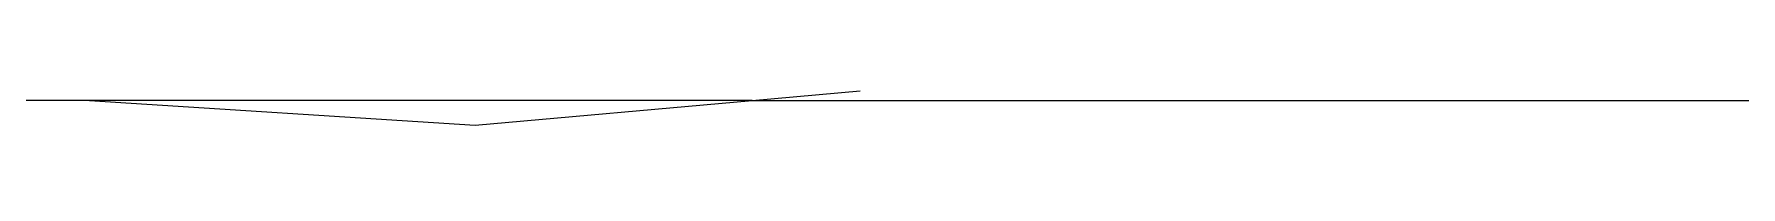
# Model space of a CAD drawing. Header units: inches. Extents: x 9636 to 21597, y -10243 to 557.
# Drawn here: x 13131.607 to 13133.258, y -8628.933 to -8628.905 of the extents above; entities that cross this region are included whole.
import ezdxf

# ---------------------------------------------------------------- set-up
doc = ezdxf.new("R2010")
doc.units = ezdxf.units.IN
doc.header["$MEASUREMENT"] = 0
doc.layers.add('Edges', color=7, linetype='Continuous')

# ---------------------------------------------------------------- blocks, each defined once
blk = doc.blocks.new('Porch Swing Bed Twin Size pl')
at = {"layer": 'Edges'}
for p, q in [((31.497, 41.1895), (31.3015, 41.1719)), ((31.7694, 41.1719), (31.497, 41.1895)), ((31.3015, 41.1719), (29.7694, 41.1719)), ((31.3015, 41.1719), (31.2252, 41.165)), ((31.3015, 41.1719), (31.7694, 41.1719)), ((31.7694, 41.1719), (32.2694, 41.1719))]:
    blk.add_line(p, q, dxfattribs=at)

msp = doc.modelspace()

# ---------------------------------------------------------------- block references
at = {"xscale": 1.370056412249949, "yscale": 1.370056412249949, "zscale": 1.370056412249949, "rotation": 180}
msp.add_blockref('Porch Swing Bed Twin Size pl', (13175.186, -8572.5015), dxfattribs=at)

doc.saveas('drawing.dxf')
